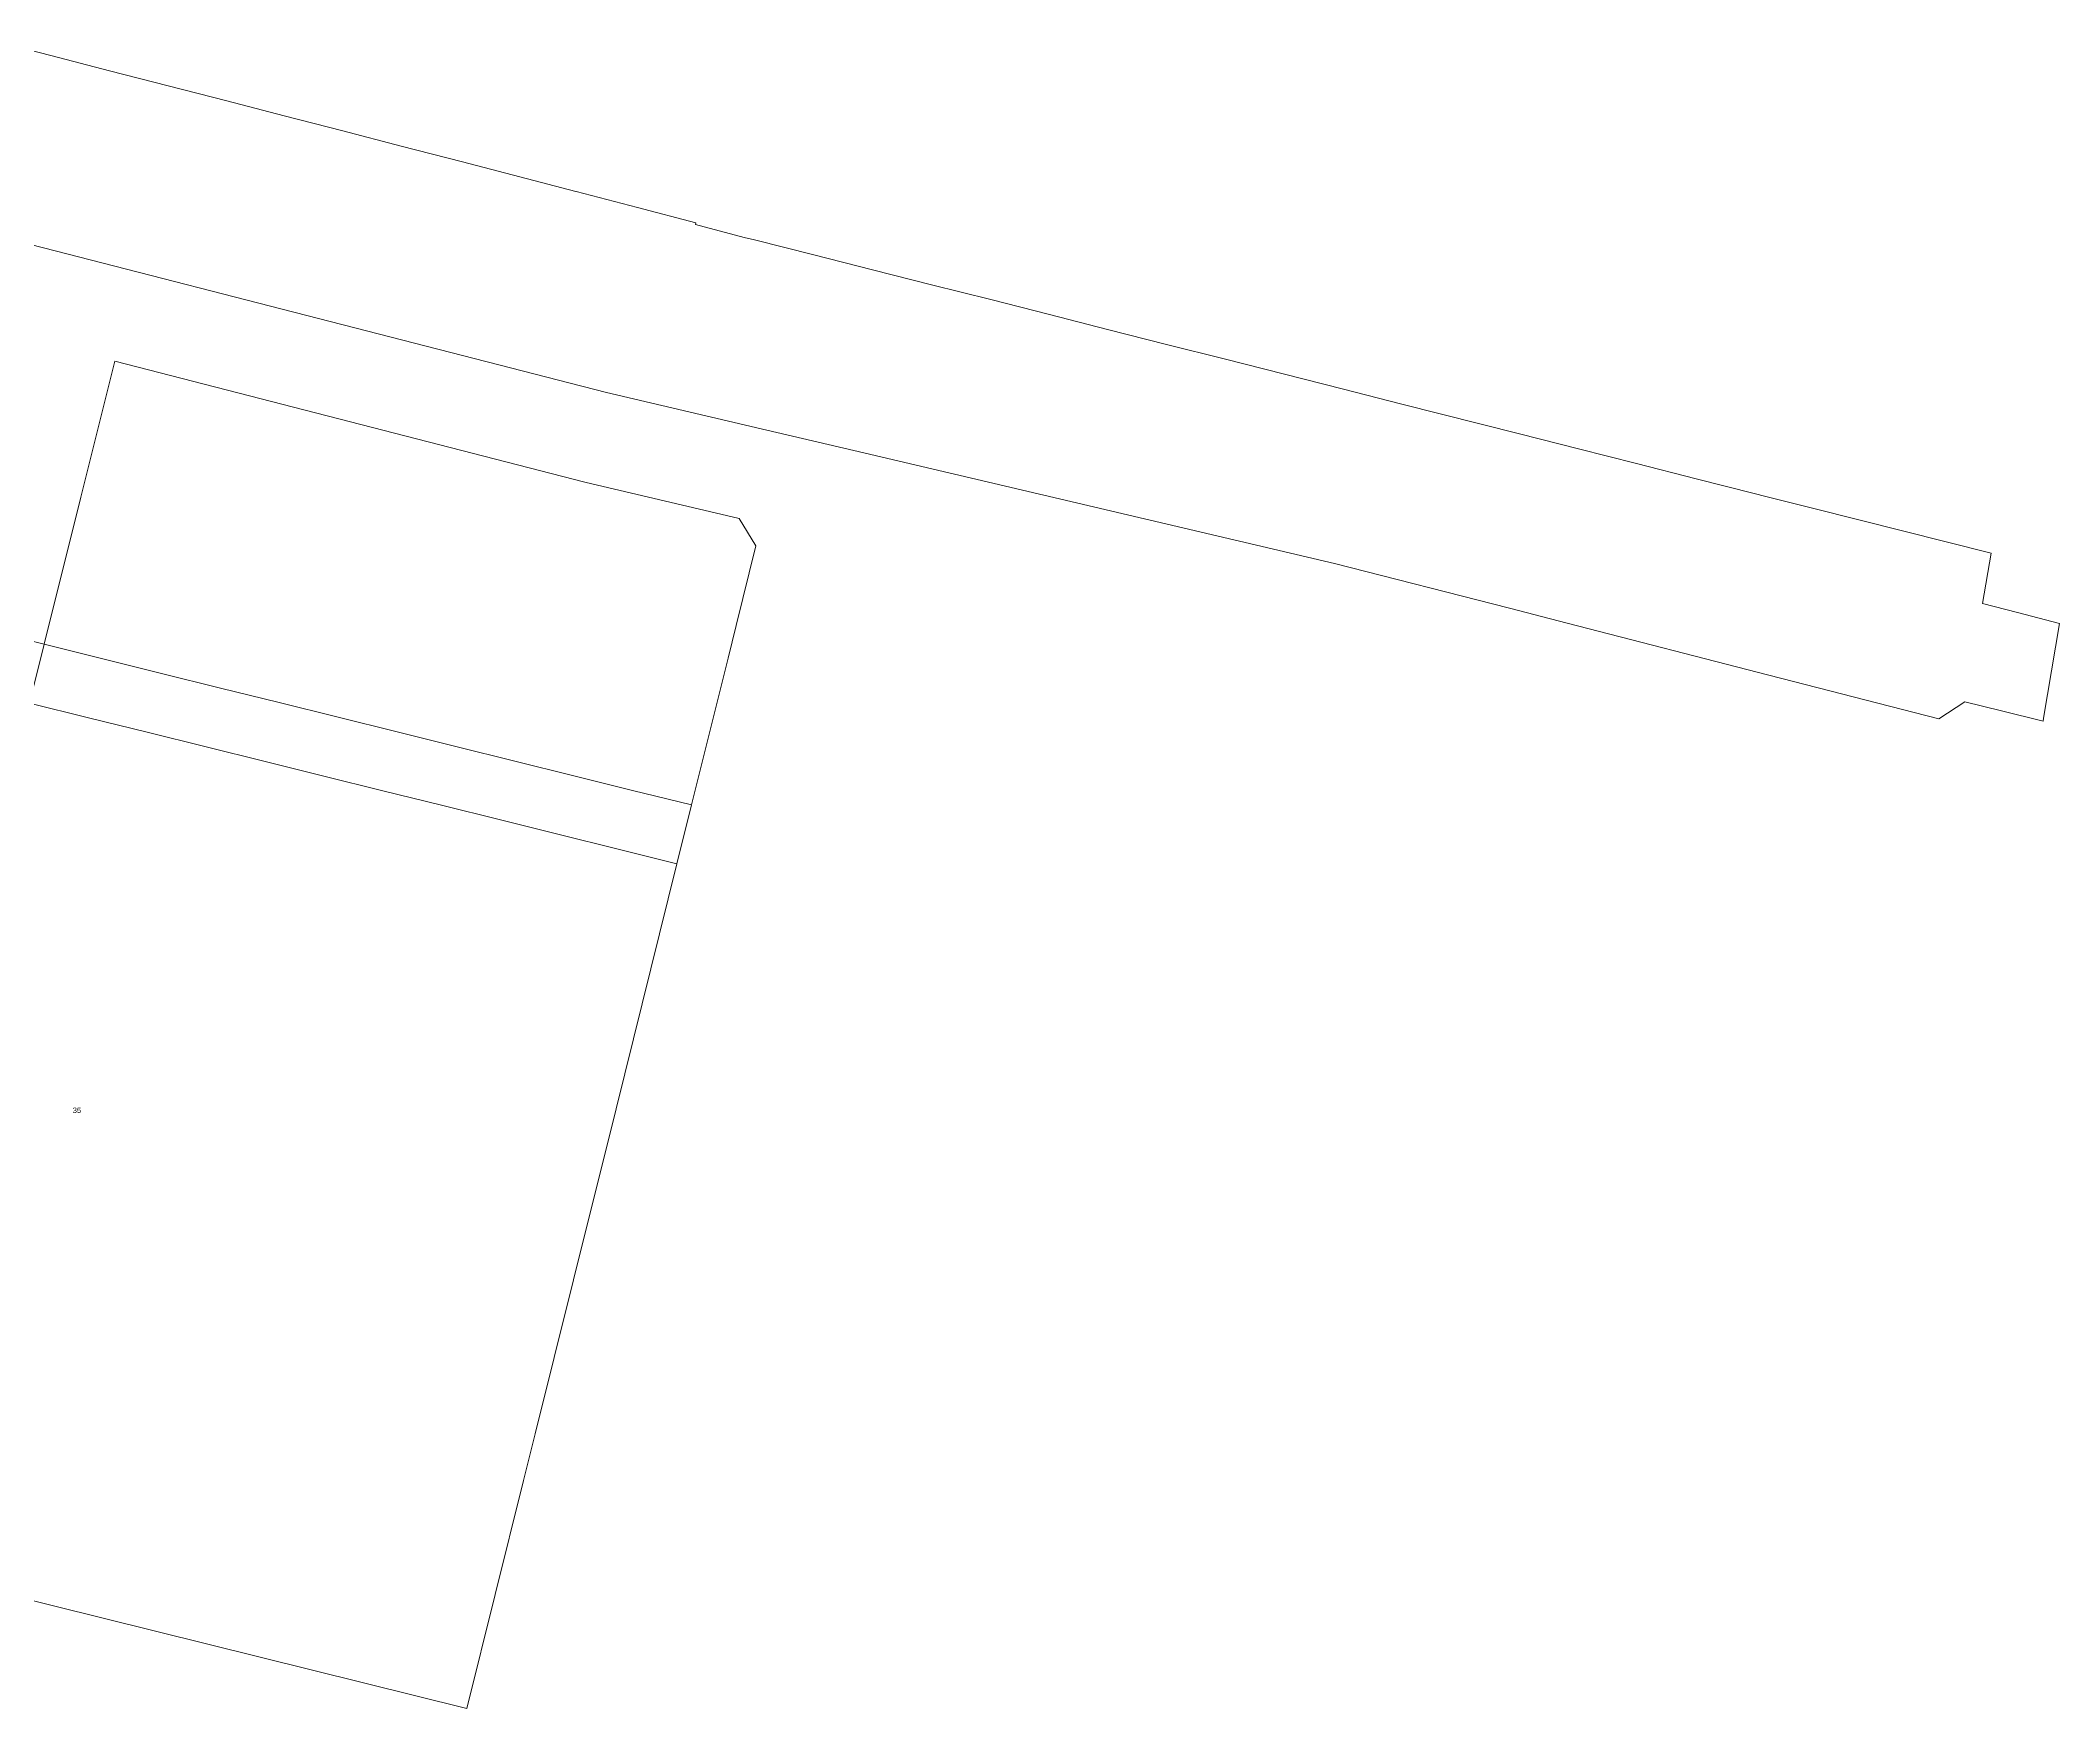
# Model space of a CAD drawing. Header units: metres. Extents: x 287062 to 288920, y 6261941 to 6263050.
# Drawn here: x 288250 to 288920, y 6261941 to 6262495 of the extents above; entities that cross this region are included whole.
import ezdxf

# ---------------------------------------------------------------- set-up
doc = ezdxf.new("R2010")
doc.units = ezdxf.units.M
doc.layers.add('Cadastre Land Parcels_SP_EXT', color=9, linetype='Continuous', lineweight=5)
doc.layers.add('Cadastre Roads_SP_EXT', color=9, linetype='Continuous', lineweight=5)
doc.styles.get("Standard").update_dxf_attribs({"font": 'arial.ttf'})

msp = doc.modelspace()

# ---------------------------------------------------------------- linework, layer by layer
at = {"layer": 'Cadastre Land Parcels_SP_EXT', "linetype": 'Continuous'}
for points in [[(288162.6, 6262448.28), (288437.5, 6262377.66), (288490.7, 6262365.16), (288519.6, 6262358.38), (288679.17, 6262320.91), (288737.31, 6262306.01), (288756.5, 6262301.06), (288823.37, 6262283.86), (288879.87, 6262269.33), (288888.48, 6262275), (288900.66, 6262271.97), (288914.48, 6262268.5), (288914.65, 6262269.53), (288919.95, 6262300.93), (288919.95, 6262300.93), (288905.96, 6262304.6), (288894.35, 6262307.63), (288897.27, 6262324.35), (288838.32, 6262339.18), (288822.02, 6262343.28), (288818.94, 6262344.06), (288799.32, 6262349), (288779.46, 6262354.06), (288760.19, 6262358.93), (288740.65, 6262363.91), (288701.55, 6262373.85), (288682.23, 6262378.77), (288662.57, 6262383.73), (288643.06, 6262388.73), (288623.43, 6262393.66), (288603.85, 6262398.65), (288584.54, 6262403.53), (288565.06, 6262408.51), (288545.39, 6262413.46), (288525.77, 6262418.41), (288506.29, 6262423.37), (288486.6, 6262428.33), (288483.24, 6262429.17), (288467.1, 6262433.47), (288467.21, 6262434.06), (288447.74, 6262439.08), (288427.43, 6262444.41), (288427.28, 6262444.44), (288408.76, 6262449.26), (288389.68, 6262454.25), (288369.37, 6262459.51), (288349.97, 6262464.52), (288330.53, 6262469.57), (288311.47, 6262474.48), (288291.97, 6262479.51), (288272.48, 6262484.53), (288252.98, 6262489.56), (288233.5, 6262494.61)], [(288012.27, 6262034.75), (288391.18, 6261940.62), (288410, 6262016.36), (288413.87, 6262031.92), (288432.87, 6262108.41), (288437.78, 6262128.14), (288460.9, 6262221.2), (288465.75, 6262240.72), (288477.87, 6262289.48), (288477.87, 6262289.48), (288480.56, 6262300.31), (288487.12, 6262326.72), (288481.54, 6262335.87), (288430.31, 6262347.92), (288274.28, 6262388.06), (288262.99, 6262342.88), (288250.84, 6262294.06), (288245.97, 6262274.54)]]:
    msp.add_lwpolyline(points, dxfattribs=at)
at = {"layer": 'Cadastre Roads_SP_EXT', "linetype": 'Continuous'}
msp.add_lwpolyline([(288245.97, 6262274.54), (288265.51, 6262269.69), (288285.05, 6262264.84), (288304.59, 6262259.99), (288324.13, 6262255.14), (288343.66, 6262250.29), (288363.2, 6262245.45), (288382.74, 6262240.6), (288402.28, 6262235.75), (288421.82, 6262230.9), (288441.36, 6262226.05), (288460.9, 6262221.2), (288465.75, 6262240.72), (288465.75, 6262240.72), (288446.18, 6262245.56), (288426.63, 6262250.41), (288407.08, 6262255.26), (288387.52, 6262260.12), (288367.97, 6262264.97), (288348.42, 6262269.82), (288328.86, 6262274.68), (288309.31, 6262279.53), (288289.77, 6262284.39), (288270.25, 6262289.24), (288250.84, 6262294.06), (288231.07, 6262298.99)], dxfattribs=at)

# ---------------------------------------------------------------- texts
at = {"layer": 'Cadastre Land Parcels_SP_EXT'}
msp.add_text('35', height=1.8, dxfattribs=at).set_placement((288260.28, 6262138.41))

doc.saveas('drawing.dxf')
